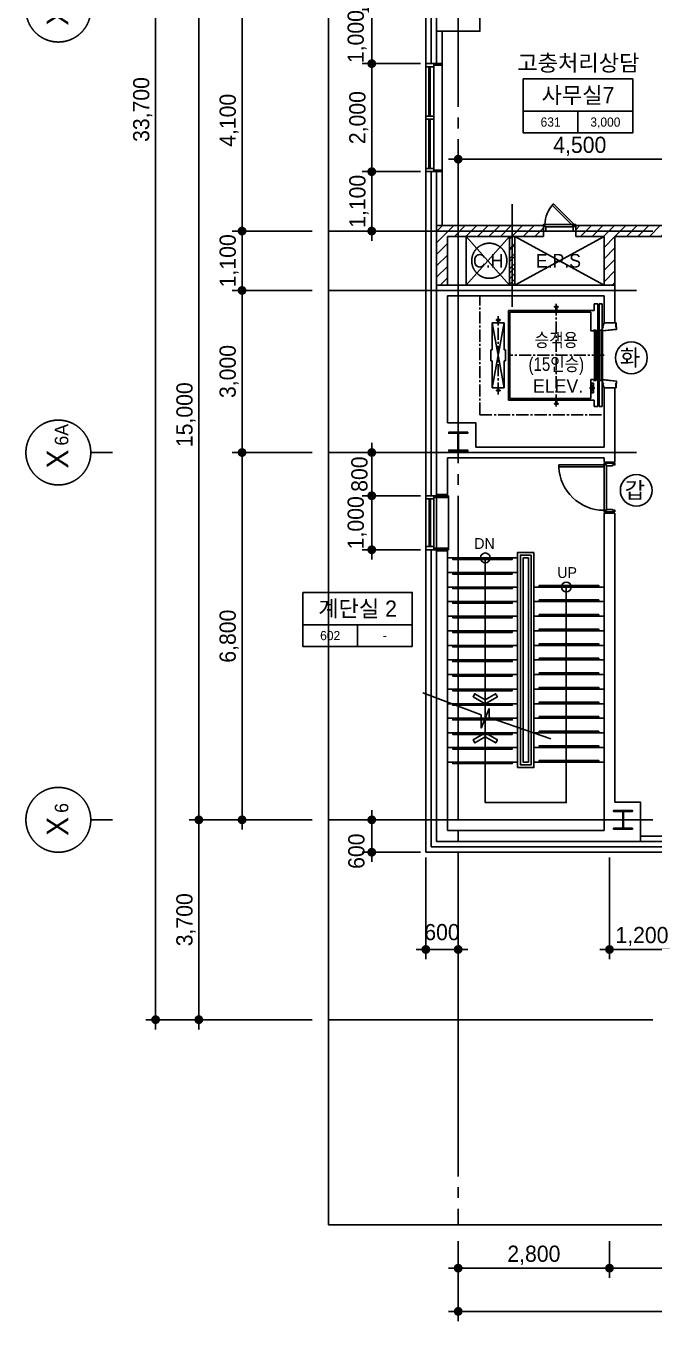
# Model space of a CAD drawing. Extents: x 14411873 to 14490035, y -1804798 to -1750552.
# Drawn here: x 14411873 to 14423498, y -1800829 to -1776851 of the extents above; entities that cross this region are included whole.
import ezdxf
from ezdxf.enums import TextEntityAlignment as Align

# ---------------------------------------------------------------- set-up
doc = ezdxf.new("R2010")
doc.units = 0
doc.header["$LTSCALE"] = 100
doc.header["$MEASUREMENT"] = 0
doc.header["$PDSIZE"] = -10
doc.linetypes.add('CEN', pattern=[66, 60, -2, 2, -2])
doc.linetypes.add('CENTER2', pattern=[1.125, 0.75, -0.125, 0.125, -0.125])
doc.layers.get('0').update_dxf_attribs({"linetype": 'CONTINUOUS'})
doc.layers.get('Defpoints').update_dxf_attribs({"linetype": 'CONTINUOUS'})
for name, color, linetype in [('0-내벽고정식', 7, 'CONTINUOUS'), ('8', 8, 'CONTINUOUS'), ('AXIS', 7, 'CEN'), ('CEN', 1, 'CEN'), ('COL', 2, 'CONTINUOUS'), ('col2', 3, 'CONTINUOUS'), ('DIM', 7, 'CONTINUOUS'), ('elev', 7, 'CONTINUOUS'), ('HAT', 5, 'CONTINUOUS'), ('HOISTWAY', 9, 'CONTINUOUS'), ('IN', 6, 'CONTINUOUS'), ('ST', 3, 'CONTINUOUS'), ('TEXT', 2, 'CONTINUOUS'), ('TEXT1', 7, 'CONTINUOUS'), ('TITLE', 3, 'CONTINUOUS'), ('WALL', 2, 'CONTINUOUS'), ('WALL-1', 7, 'CONTINUOUS'), ('WALLBR', 3, 'CONTINUOUS'), ('WID', 4, 'CONTINUOUS'), ('WINE', 8, 'CONTINUOUS'), ('지시선', 7, 'CONTINUOUS')]:
    doc.layers.add(name, color=color, linetype=linetype)
doc.styles.add('HY울를도M', font='HYWULM.TTF')
doc.styles.add('굴림', font='H2HDRM.TTF')
doc.styles.add('돋음', font='Dotum.ttf', dxfattribs={"height": 3})
doc.dimstyles.new('DIM100', dxfattribs={"dimtxt": 300, "dimasz": 120, "dimexe": 1, "dimexo": 100, "dimgap": 60, "dimtad": 1, "dimdec": 4, "dimzin": 0, "dimdsep": 46, "dimlunit": 6, "dimtxsty": '굴림', "dimblk": 'DOTT', "dimcen": 0.09, "dimadec": 0, "dimazin": 0, "dimtfac": 1, "dimtdec": 4, "dimtofl": 0, "dimtmove": 2, "dimatfit": 2, "dimldrblk": 'DOTT', "dimfxl": 1, "dimtolj": 1, "dimtzin": 0, "dimarcsym": 0})
doc.dimstyles.new('DIM50', dxfattribs={"dimscale": 50, "dimtxt": 3, "dimasz": 1.2, "dimexe": 1, "dimexo": 1, "dimgap": 0.6, "dimtad": 1, "dimdec": 4, "dimzin": 0, "dimdsep": 46, "dimlunit": 6, "dimtxsty": '굴림', "dimblk": 'DOTT', "dimcen": 0.09, "dimadec": 0, "dimazin": 0, "dimtfac": 1, "dimtdec": 4, "dimtofl": 0, "dimtmove": 2, "dimatfit": 2, "dimldrblk": 'DOTT', "dimfxl": 1, "dimtolj": 1, "dimtzin": 0, "dimarcsym": 0})
pattern_1 = [(45, (1729626.7, -3035737.57), (-106.0660172, 106.0660172), [])]

# ---------------------------------------------------------------- blocks, each defined once
blk = doc.blocks.new('승객용15인승')
at = {"layer": 'elev', "color": 4, "ltscale": 5}
for p, q in [((-90, -1550), (-90, 350)), ((-90, 350), (-35, 350)), ((-35, 350), (-35, -600)), ((-80, -1065), (-80, -135)), ((-80, -135), (-45, -135)), ((-45, -1065), (-45, -135)), ((-90, -600), (-45, -600)), ((-35, -600), (-35, -1550)), ((-80, -1065), (-45, -1065)), ((-35, -1550), (-90, -1550))]:
    blk.add_line(p, q, dxfattribs=at)
at = {"layer": 'elev', "color": 8, "ltscale": 5}
for p, q in [((-1994, 44), (-1994, 60)), ((-1926, 60), (-1994, 60)), ((-1968, 44), (-1994, 44)), ((-1968, 0), (-1968, 44)), ((-1952, 0), (-1952, 44)), ((-1952, 44), (-1926, 44)), ((-1926, 44), (-1926, 60)), ((-2070, 0), (-1850, -1200)), ((-2070, -1200), (-1850, 0)), ((-2070, 0), (-2070, -500)), ((-1850, 0), (-2070, 0)), ((-1850, -500), (-1850, 0)), ((-2095, -700), (-2095, -500)), ((-2095, -500), (-2070, -500)), ((-2070, -700), (-2095, -700)), ((-2070, -700), (-2070, -1200)), ((-1825, -500), (-1850, -500)), ((-1850, -1200), (-1850, -700)), ((-1850, -700), (-1825, -700)), ((-1825, -700), (-1825, -500)), ((-2070, -1200), (-1850, -1200)), ((-1994, -1244), (-1994, -1260)), ((-1968, -1244), (-1994, -1244)), ((-1926, -1260), (-1994, -1260)), ((-1968, -1200), (-1968, -1244)), ((-1952, -1200), (-1952, -1244)), ((-1952, -1244), (-1926, -1244)), ((-1926, -1244), (-1926, -1260))]:
    blk.add_line(p, q, dxfattribs=at)
at = {"layer": 'HOISTWAY', "ltscale": 5}
for p, q in [((-919, 290), (-919, 306)), ((-851, 306), (-919, 306)), ((-893, 290), (-919, 290)), ((-893, 250), (-893, 290)), ((-893, 250), (-877, 250)), ((-877, 290), (-851, 290)), ((-877, 250), (-877, 290)), ((-851, 290), (-851, 306)), ((-185, 350), (-185, 230)), ((-185, 350), (-115, 350)), ((-115, 350), (-115, -1550)), ((-1770, 230), (-185, 230)), ((-1770, -1430), (-1770, 230)), ((-245, 200), (-1745, 200)), ((-1745, 200), (-1745, -1400)), ((-245, -150), (-245, 200)), ((-245, -150), (-185, -150)), ((-185, -150), (-185, -120)), ((-180, -1065), (-180, -135)), ((-180, -135), (-145, -135)), ((-145, -1065), (-145, -135)), ((-180, -600), (-145, -600)), ((-245, -1400), (-245, -1050)), ((-245, -1050), (-185, -1050)), ((-185, -1050), (-185, -1080)), ((-180, -1065), (-145, -1065)), ((-185, -1430), (-1770, -1430)), ((-1745, -1400), (-245, -1400)), ((-185, -1430), (-185, -1550)), ((-893, -1490), (-919, -1490)), ((-919, -1490), (-919, -1506)), ((-851, -1506), (-919, -1506)), ((-893, -1450), (-877, -1450)), ((-893, -1450), (-893, -1490)), ((-877, -1450), (-877, -1490)), ((-877, -1490), (-851, -1490)), ((-851, -1490), (-851, -1506)), ((-115, -1550), (-185, -1550))]:
    blk.add_line(p, q, dxfattribs=at)
at = {"layer": 'HOISTWAY', "color": 1, "linetype": 'CENTER2', "ltscale": 3}
for p, q in [((-885, -1550), (-885, 350)), ((-1960, -1326), (-1960, 127)), ((0, -600), (-1770, -600))]:
    blk.add_line(p, q, dxfattribs=at)
at = {"layer": 'HOISTWAY', "ltscale": 200}
for p, q in [((-245, -1296), (-195, -1116)), ((-195, -1296), (-245, -1116)), ((-268, -1206), (-172, -1206))]:
    blk.add_line(p, q, dxfattribs=at)
at = {"layer": 'HOISTWAY'}
blk.add_lwpolyline([(-195, -1296), (-195, -1116), (-245, -1116), (-245, -1296)], close=True, dxfattribs=at)
blk = doc.blocks.new('DOTT')
for p, q in [((-1.5, 0), (1.5, 0)), ((0, 1.5), (0, -1.5))]:
    blk.add_line(p, q)
at = {"color": 6, "const_width": 0.68}
blk.add_lwpolyline([(-0.34, 0, 1), (0.34, 0, 1)], format="xyb", close=True, dxfattribs=at)
blk = doc.blocks.new('*D30')
at = {"layer": 'Defpoints', "color": 0, "lineweight": -3}
for p in [(14414273, -1761549), (14417473, -1761549), (14417473, -1795249)]:
    blk.add_point(p, dxfattribs=at)
at = {"layer": 'DIM', "color": 7, "lineweight": -2}
for p, q in [((14417173, -1761549), (14414173, -1761549)), ((14414273, -1795129), (14414273, -1761669)), ((14417173, -1795249), (14414173, -1795249))]:
    blk.add_line(p, q, dxfattribs=at)
at = {"layer": 'DIM', "color": 7, "lineweight": -2, "xscale": 120, "yscale": 120, "zscale": 120}
for p, rotation in [((14414273, -1761549), 90), ((14414273, -1795249), 270)]:
    blk.add_blockref('DOTT', p, dxfattribs=dict(at, rotation=rotation))
at = {"layer": 'DIM', "color": 3, "insert": (14414034, -1778399), "char_height": 300, "attachment_point": 5, "rotation": 90, "style": '굴림'}
blk.add_mtext('\\A1;33,700', dxfattribs=at)
blk = doc.blocks.new('*D34')
at = {"layer": 'Defpoints', "color": 0, "lineweight": -3}
for p in [(14415073, -1776549), (14417473, -1776549), (14417473, -1791549)]:
    blk.add_point(p, dxfattribs=at)
at = {"layer": 'DIM', "color": 7, "lineweight": -2}
for p, q in [((14417173, -1776549), (14414973, -1776549)), ((14415073, -1791429), (14415073, -1776669)), ((14417173, -1791549), (14414973, -1791549))]:
    blk.add_line(p, q, dxfattribs=at)
at = {"layer": 'DIM', "color": 7, "lineweight": -2, "xscale": 120, "yscale": 120, "zscale": 120}
for p, rotation in [((14415073, -1776549), 90), ((14415073, -1791549), 270)]:
    blk.add_blockref('DOTT', p, dxfattribs=dict(at, rotation=rotation))
at = {"layer": 'DIM', "color": 3, "insert": (14414835, -1784049), "char_height": 300, "attachment_point": 5, "rotation": 90, "style": '굴림'}
blk.add_mtext('\\A1;15,000', dxfattribs=at)
blk = doc.blocks.new('*D35')
at = {"layer": 'Defpoints', "color": 0, "lineweight": -3}
for p in [(14415073, -1791549), (14417473, -1791549), (14417473, -1795249)]:
    blk.add_point(p, dxfattribs=at)
at = {"layer": 'DIM', "color": 7, "lineweight": -2}
for p, q in [((14417173, -1791549), (14414973, -1791549)), ((14415073, -1795129), (14415073, -1791669)), ((14417173, -1795249), (14414973, -1795249))]:
    blk.add_line(p, q, dxfattribs=at)
at = {"layer": 'DIM', "color": 7, "lineweight": -2, "xscale": 120, "yscale": 120, "zscale": 120}
for p, rotation in [((14415073, -1791549), 90), ((14415073, -1795249), 270)]:
    blk.add_blockref('DOTT', p, dxfattribs=dict(at, rotation=rotation))
at = {"layer": 'DIM', "color": 3, "insert": (14414834, -1793399), "char_height": 300, "attachment_point": 5, "rotation": 90, "style": '굴림'}
blk.add_mtext('\\A1;3,700', dxfattribs=at)
blk = doc.blocks.new('*D36')
at = {"layer": 'Defpoints', "color": 0, "lineweight": -3}
for p in [(14415873, -1776549), (14417473, -1776549), (14417473, -1780649)]:
    blk.add_point(p, dxfattribs=at)
at = {"layer": 'DIM', "color": 7, "lineweight": -2}
for p, q in [((14417173, -1776549), (14415773, -1776549)), ((14415873, -1780529), (14415873, -1776669)), ((14417173, -1780649), (14415773, -1780649))]:
    blk.add_line(p, q, dxfattribs=at)
at = {"layer": 'DIM', "color": 7, "lineweight": -2, "xscale": 120, "yscale": 120, "zscale": 120}
for p, rotation in [((14415873, -1776549), 90), ((14415873, -1780649), 270)]:
    blk.add_blockref('DOTT', p, dxfattribs=dict(at, rotation=rotation))
at = {"layer": 'DIM', "color": 3, "insert": (14415635, -1778599), "char_height": 300, "attachment_point": 5, "rotation": 90, "style": '굴림'}
blk.add_mtext('\\A1;4,100', dxfattribs=at)
blk = doc.blocks.new('*D37')
at = {"layer": 'Defpoints', "color": 0, "lineweight": -3}
for p in [(14415873, -1784749), (14417473, -1784749), (14417473, -1791549)]:
    blk.add_point(p, dxfattribs=at)
at = {"layer": 'DIM', "color": 7, "lineweight": -2}
for p, q in [((14417173, -1784749), (14415773, -1784749)), ((14415873, -1791429), (14415873, -1784869)), ((14417173, -1791549), (14415773, -1791549))]:
    blk.add_line(p, q, dxfattribs=at)
at = {"layer": 'DIM', "color": 7, "lineweight": -2, "xscale": 120, "yscale": 120, "zscale": 120}
for p, rotation in [((14415873, -1784749), 90), ((14415873, -1791549), 270)]:
    blk.add_blockref('DOTT', p, dxfattribs=dict(at, rotation=rotation))
at = {"layer": 'DIM', "color": 3, "insert": (14415634, -1788149), "char_height": 300, "attachment_point": 5, "rotation": 90, "style": '굴림'}
blk.add_mtext('\\A1;6,800', dxfattribs=at)
blk = doc.blocks.new('*D38')
at = {"layer": 'Defpoints', "color": 0, "lineweight": -3}
for p in [(14415873, -1780649), (14417473, -1780649), (14417473, -1781749)]:
    blk.add_point(p, dxfattribs=at)
at = {"layer": 'DIM', "color": 7, "lineweight": -2}
for p, q in [((14417173, -1780649), (14415773, -1780649)), ((14415873, -1781629), (14415873, -1780769)), ((14417173, -1781749), (14415773, -1781749))]:
    blk.add_line(p, q, dxfattribs=at)
at = {"layer": 'DIM', "color": 7, "lineweight": -2, "xscale": 120, "yscale": 120, "zscale": 120}
for p, rotation in [((14415873, -1780649), 90), ((14415873, -1781749), 270)]:
    blk.add_blockref('DOTT', p, dxfattribs=dict(at, rotation=rotation))
at = {"layer": 'DIM', "color": 3, "insert": (14415635, -1781199), "char_height": 300, "attachment_point": 5, "rotation": 90, "style": '굴림'}
blk.add_mtext('\\A1;1,100', dxfattribs=at)
blk = doc.blocks.new('*D39')
at = {"layer": 'Defpoints', "color": 0, "lineweight": -3}
for p in [(14415873, -1781749), (14417473, -1781749), (14417473, -1784749)]:
    blk.add_point(p, dxfattribs=at)
at = {"layer": 'DIM', "color": 7, "lineweight": -2}
for p, q in [((14417173, -1781749), (14415773, -1781749)), ((14415873, -1784629), (14415873, -1781869)), ((14417173, -1784749), (14415773, -1784749))]:
    blk.add_line(p, q, dxfattribs=at)
at = {"layer": 'DIM', "color": 7, "lineweight": -2, "xscale": 120, "yscale": 120, "zscale": 120}
for p, rotation in [((14415873, -1781749), 90), ((14415873, -1784749), 270)]:
    blk.add_blockref('DOTT', p, dxfattribs=dict(at, rotation=rotation))
at = {"layer": 'DIM', "color": 3, "insert": (14415634, -1783249), "char_height": 300, "attachment_point": 5, "rotation": 90, "style": '굴림'}
blk.add_mtext('\\A1;3,000', dxfattribs=at)
blk = doc.blocks.new('*D47')
at = {"layer": 'Defpoints', "color": 0, "lineweight": -3}
for p in [(14419873, -1799049), (14429873, -1799049), (14429873, -1800649)]:
    blk.add_point(p, dxfattribs=at)
at = {"layer": 'DIM', "color": 7, "lineweight": -2}
for p, q in [((14419873, -1799349), (14419873, -1800749)), ((14429873, -1799349), (14429873, -1800749)), ((14419993, -1800649), (14429753, -1800649))]:
    blk.add_line(p, q, dxfattribs=at)
at = {"layer": 'DIM', "color": 7, "lineweight": -2, "xscale": 120, "yscale": 120, "zscale": 120, "rotation": 180}
blk.add_blockref('DOTT', (14419873, -1800649), dxfattribs=at)
at = {"layer": 'DIM', "color": 7, "lineweight": -2, "xscale": 120, "yscale": 120, "zscale": 120}
blk.add_blockref('DOTT', (14429873, -1800649), dxfattribs=at)
at = {"layer": 'DIM', "color": 3, "insert": (14424873, -1800411), "char_height": 300, "attachment_point": 5, "style": '굴림'}
blk.add_mtext('\\A1;10,000', dxfattribs=at)
blk = doc.blocks.new('*D48')
at = {"layer": 'Defpoints', "color": 0, "lineweight": -3}
for p in [(14419873, -1799049), (14422673, -1799049), (14422673, -1799849)]:
    blk.add_point(p, dxfattribs=at)
at = {"layer": 'DIM', "color": 7, "lineweight": -2}
for p, q in [((14419873, -1799349), (14419873, -1799949)), ((14422673, -1799349), (14422673, -1799949)), ((14419993, -1799849), (14422553, -1799849))]:
    blk.add_line(p, q, dxfattribs=at)
at = {"layer": 'DIM', "color": 7, "lineweight": -2, "xscale": 120, "yscale": 120, "zscale": 120, "rotation": 180}
blk.add_blockref('DOTT', (14419873, -1799849), dxfattribs=at)
at = {"layer": 'DIM', "color": 7, "lineweight": -2, "xscale": 120, "yscale": 120, "zscale": 120}
blk.add_blockref('DOTT', (14422673, -1799849), dxfattribs=at)
at = {"layer": 'DIM', "color": 3, "insert": (14421273, -1799610), "char_height": 300, "attachment_point": 5, "style": '굴림'}
blk.add_mtext('\\A1;2,800', dxfattribs=at)
blk = doc.blocks.new('*D49')
at = {"layer": 'Defpoints', "color": 0, "lineweight": -3}
for p in [(14422673, -1799049), (14426473, -1799049), (14426473, -1799849)]:
    blk.add_point(p, dxfattribs=at)
at = {"layer": 'DIM', "color": 7, "lineweight": -2}
for p, q in [((14422673, -1799349), (14422673, -1799949)), ((14426473, -1799349), (14426473, -1799949)), ((14422793, -1799849), (14426353, -1799849))]:
    blk.add_line(p, q, dxfattribs=at)
at = {"layer": 'DIM', "color": 7, "lineweight": -2, "xscale": 120, "yscale": 120, "zscale": 120, "rotation": 180}
blk.add_blockref('DOTT', (14422673, -1799849), dxfattribs=at)
at = {"layer": 'DIM', "color": 7, "lineweight": -2, "xscale": 120, "yscale": 120, "zscale": 120}
blk.add_blockref('DOTT', (14426473, -1799849), dxfattribs=at)
at = {"layer": 'DIM', "color": 3, "insert": (14424573, -1799610), "char_height": 300, "attachment_point": 5, "style": '굴림'}
blk.add_mtext('\\A1;3,800', dxfattribs=at)
blk = doc.blocks.new('TT1')
at = {"layer": 'TEXT1'}
for p, q in [((-1013, -600), (1013, -600)), ((0, -600), (0, -1000))]:
    blk.add_line(p, q, dxfattribs=at)
blk.add_lwpolyline([(-1013, 0), (1013, 0), (1013, -1000), (-1013, -1000)], close=True, dxfattribs=at)
blk = doc.blocks.new('A$C6C934309')
at = {"layer": 'ST'}
for p, q in [((271, 860), (0, 1579)), ((436, 860), (193, 760)), ((436, 860), (271, 860)), ((306, 760), (193, 760)), ((568, 0), (306, 760))]:
    blk.add_line(p, q, dxfattribs=at)
blk = doc.blocks.new('*D73')
at = {"layer": 'Defpoints', "color": 0, "lineweight": -3, "ltscale": 3}
for p in [(14419273, -1792149), (14419873, -1792149), (14419273, -1793949)]:
    blk.add_point(p, dxfattribs=at)
at = {"layer": 'DIM', "color": 7, "lineweight": -2, "ltscale": 3}
for p, q in [((14419273, -1792249), (14419273, -1793950)), ((14419873, -1792249), (14419873, -1793950)), ((14419753, -1793949), (14419393, -1793949))]:
    blk.add_line(p, q, dxfattribs=at)
at = {"layer": 'DIM', "color": 7, "lineweight": -2, "ltscale": 3, "xscale": 120, "yscale": 120, "zscale": 120, "rotation": 180}
blk.add_blockref('DOTT', (14419273, -1793949), dxfattribs=at)
at = {"layer": 'DIM', "color": 7, "lineweight": -2, "ltscale": 3, "xscale": 120, "yscale": 120, "zscale": 120}
blk.add_blockref('DOTT', (14419873, -1793949), dxfattribs=at)
at = {"layer": 'DIM', "color": 3, "ltscale": 3, "insert": (14419573, -1793630), "char_height": 300, "attachment_point": 5, "style": '굴림'}
blk.add_mtext('\\A1;600', dxfattribs=at)
blk = doc.blocks.new('*D78')
at = {"layer": 'Defpoints', "color": 0, "lineweight": -3, "ltscale": 3}
for p in [(14422673, -1792149), (14423873, -1792149), (14422673, -1793949)]:
    blk.add_point(p, dxfattribs=at)
at = {"layer": 'DIM', "color": 7, "lineweight": -2, "ltscale": 3}
for p, q in [((14422673, -1792249), (14422673, -1793950)), ((14423873, -1792249), (14423873, -1793950)), ((14423753, -1793949), (14422793, -1793949))]:
    blk.add_line(p, q, dxfattribs=at)
at = {"layer": 'DIM', "color": 7, "lineweight": -2, "ltscale": 3, "xscale": 120, "yscale": 120, "zscale": 120, "rotation": 180}
blk.add_blockref('DOTT', (14422673, -1793949), dxfattribs=at)
at = {"layer": 'DIM', "color": 7, "lineweight": -2, "ltscale": 3, "xscale": 120, "yscale": 120, "zscale": 120}
blk.add_blockref('DOTT', (14423873, -1793949), dxfattribs=at)
at = {"layer": 'DIM', "color": 3, "ltscale": 3, "insert": (14423273, -1793710), "char_height": 300, "attachment_point": 5, "style": '굴림'}
blk.add_mtext('\\A1;1,200', dxfattribs=at)
blk = doc.blocks.new('*D98')
at = {"layer": 'Defpoints', "color": 0, "lineweight": -3, "ltscale": 3}
for p in [(14419273, -1784749), (14418273, -1785549), (14419273, -1785549)]:
    blk.add_point(p, dxfattribs=at)
at = {"layer": 'DIM', "color": 7, "lineweight": -2, "ltscale": 3}
for p, q in [((14419173, -1784749), (14418272, -1784749)), ((14418273, -1784869), (14418273, -1785429)), ((14419173, -1785549), (14418272, -1785549))]:
    blk.add_line(p, q, dxfattribs=at)
at = {"layer": 'DIM', "color": 7, "lineweight": -2, "ltscale": 3, "xscale": 120, "yscale": 120, "zscale": 120}
for p, rotation in [((14418273, -1784749), 90), ((14418273, -1785549), 270)]:
    blk.add_blockref('DOTT', p, dxfattribs=dict(at, rotation=rotation))
at = {"layer": 'DIM', "color": 3, "ltscale": 3, "insert": (14418046, -1785149), "char_height": 300, "attachment_point": 5, "rotation": 90, "style": '굴림'}
blk.add_mtext('\\A1;800', dxfattribs=at)
blk = doc.blocks.new('*D99')
at = {"layer": 'Defpoints', "color": 0, "lineweight": -3, "ltscale": 3}
for p in [(14418273, -1785549), (14419273, -1785549), (14419273, -1786549)]:
    blk.add_point(p, dxfattribs=at)
at = {"layer": 'DIM', "color": 7, "lineweight": -2, "ltscale": 3}
for p, q in [((14419173, -1785549), (14418272, -1785549)), ((14418273, -1786429), (14418273, -1785669)), ((14419173, -1786549), (14418272, -1786549))]:
    blk.add_line(p, q, dxfattribs=at)
at = {"layer": 'DIM', "color": 7, "lineweight": -2, "ltscale": 3, "xscale": 120, "yscale": 120, "zscale": 120}
for p, rotation in [((14418273, -1785549), 90), ((14418273, -1786549), 270)]:
    blk.add_blockref('DOTT', p, dxfattribs=dict(at, rotation=rotation))
at = {"layer": 'DIM', "color": 3, "ltscale": 3, "insert": (14418004, -1786049), "char_height": 300, "attachment_point": 5, "rotation": 90, "style": '굴림'}
blk.add_mtext('\\A1;1,000', dxfattribs=at)
blk = doc.blocks.new('*D100')
at = {"layer": 'Defpoints', "color": 0, "lineweight": -3, "ltscale": 3}
for p in [(14419273, -1776549), (14418273, -1777549), (14419273, -1777549)]:
    blk.add_point(p, dxfattribs=at)
at = {"layer": 'DIM', "color": 7, "lineweight": -2, "ltscale": 3}
for p, q in [((14419173, -1776549), (14418272, -1776549)), ((14418273, -1776669), (14418273, -1777429)), ((14419173, -1777549), (14418272, -1777549))]:
    blk.add_line(p, q, dxfattribs=at)
at = {"layer": 'DIM', "color": 7, "lineweight": -2, "ltscale": 3, "xscale": 120, "yscale": 120, "zscale": 120}
for p, rotation in [((14418273, -1776549), 90), ((14418273, -1777549), 270)]:
    blk.add_blockref('DOTT', p, dxfattribs=dict(at, rotation=rotation))
at = {"layer": 'DIM', "color": 3, "ltscale": 3, "insert": (14418004, -1777049), "char_height": 300, "attachment_point": 5, "rotation": 90, "style": '굴림'}
blk.add_mtext('\\A1;1,000', dxfattribs=at)
blk = doc.blocks.new('*D101')
at = {"layer": 'Defpoints', "color": 0, "lineweight": -3, "ltscale": 3}
for p in [(14418273, -1777549), (14419273, -1777549), (14419273, -1779549)]:
    blk.add_point(p, dxfattribs=at)
at = {"layer": 'DIM', "color": 7, "lineweight": -2, "ltscale": 3}
for p, q in [((14419173, -1777549), (14418272, -1777549)), ((14418273, -1779429), (14418273, -1777669)), ((14419173, -1779549), (14418272, -1779549))]:
    blk.add_line(p, q, dxfattribs=at)
at = {"layer": 'DIM', "color": 7, "lineweight": -2, "ltscale": 3, "xscale": 120, "yscale": 120, "zscale": 120}
for p, rotation in [((14418273, -1777549), 90), ((14418273, -1779549), 270)]:
    blk.add_blockref('DOTT', p, dxfattribs=dict(at, rotation=rotation))
at = {"layer": 'DIM', "color": 3, "ltscale": 3, "insert": (14418034, -1778549), "char_height": 300, "attachment_point": 5, "rotation": 90, "style": '굴림'}
blk.add_mtext('\\A1;2,000', dxfattribs=at)
blk = doc.blocks.new('*D102')
at = {"layer": 'Defpoints', "color": 0, "lineweight": -3, "ltscale": 3}
for p in [(14418273, -1779549), (14419273, -1779549), (14419273, -1780649)]:
    blk.add_point(p, dxfattribs=at)
at = {"layer": 'DIM', "color": 7, "lineweight": -2, "ltscale": 3}
for p, q in [((14419173, -1779549), (14418272, -1779549)), ((14418273, -1780529), (14418273, -1779669)), ((14419173, -1780649), (14418272, -1780649))]:
    blk.add_line(p, q, dxfattribs=at)
at = {"layer": 'DIM', "color": 7, "lineweight": -2, "ltscale": 3, "xscale": 120, "yscale": 120, "zscale": 120}
for p, rotation in [((14418273, -1779549), 90), ((14418273, -1780649), 270)]:
    blk.add_blockref('DOTT', p, dxfattribs=dict(at, rotation=rotation))
at = {"layer": 'DIM', "color": 3, "ltscale": 3, "insert": (14418035, -1780099), "char_height": 300, "attachment_point": 5, "rotation": 90, "style": '굴림'}
blk.add_mtext('\\A1;1,100', dxfattribs=at)
blk = doc.blocks.new('*D104')
at = {"layer": 'Defpoints', "color": 0, "lineweight": -3, "ltscale": 3}
for p in [(14418273, -1791549), (14419273, -1791549), (14419273, -1792149)]:
    blk.add_point(p, dxfattribs=at)
at = {"layer": 'DIM', "color": 7, "lineweight": -2, "ltscale": 3}
for p, q in [((14419173, -1791549), (14418272, -1791549)), ((14418273, -1792029), (14418273, -1791669)), ((14419173, -1792149), (14418272, -1792149))]:
    blk.add_line(p, q, dxfattribs=at)
at = {"layer": 'DIM', "color": 7, "lineweight": -2, "ltscale": 3, "xscale": 120, "yscale": 120, "zscale": 120}
for p, rotation in [((14418273, -1791549), 90), ((14418273, -1792149), 270)]:
    blk.add_blockref('DOTT', p, dxfattribs=dict(at, rotation=rotation))
at = {"layer": 'DIM', "color": 3, "ltscale": 3, "insert": (14417990, -1792130), "char_height": 300, "attachment_point": 5, "rotation": 90, "style": '굴림'}
blk.add_mtext('\\A1;600', dxfattribs=at)
blk = doc.blocks.new('BOMBOM_S')
at = {"color": 7}
blk.add_line((0, 0.4), (0, 0), dxfattribs=at)
blk.add_lwpolyline([(-0.6, 1, 1), (0.6, 1, 1), (-0.6, 1, 1)], format="xyb", dxfattribs=at)
at = {"color": 1, "style": '돋음'}
for tag, p, height in [('X', (-0.295, 0.816), 0.4), ('N', (0.129, 0.816), 0.25)]:
    blk.add_attdef(tag, p, '', height=height, dxfattribs=at)
blk = doc.blocks.new('D600')
at = {"layer": 'WID'}
for p, q in [((0, -255), (0, 255)), ((80, 255), (80, -255)), ((120, -270), (120, 270))]:
    blk.add_line(p, q, dxfattribs=at)
for points in [[(90, 300), (120, 300), (120, 270), (80, 270), (80, 255), (0, 255), (0, 270), (0, 270), (0, 300), (90, 300)], [(120, -270), (97, -247), (478, 135), (502, 112)], [(90, -300), (120, -300), (120, -270), (80, -270), (80, -255), (0, -255), (0, -270), (0, -270), (0, -300), (90, -300)]]:
    blk.add_lwpolyline(points, dxfattribs=at)
blk.add_lwpolyline([(120, -270), (502, 112, 0.198912), (120, 270, 0.198912)], format="xyb", dxfattribs=at)
blk = doc.blocks.new('*D153')
at = {"layer": 'Defpoints', "color": 0, "lineweight": -3, "ltscale": 3}
for p in [(14419873, -1779050), (14424373, -1779050), (14424373, -1779319)]:
    blk.add_point(p, dxfattribs=at)
at = {"layer": 'DIM', "color": 7, "lineweight": -2, "ltscale": 3}
for p, q in [((14419873, -1779150), (14419873, -1779320)), ((14424373, -1779150), (14424373, -1779320)), ((14419993, -1779319), (14424253, -1779319))]:
    blk.add_line(p, q, dxfattribs=at)
at = {"layer": 'DIM', "color": 7, "lineweight": -2, "ltscale": 3, "xscale": 120, "yscale": 120, "zscale": 120, "rotation": 180}
blk.add_blockref('DOTT', (14419873, -1779319), dxfattribs=at)
at = {"layer": 'DIM', "color": 7, "lineweight": -2, "ltscale": 3, "xscale": 120, "yscale": 120, "zscale": 120}
blk.add_blockref('DOTT', (14424373, -1779319), dxfattribs=at)
at = {"layer": 'DIM', "color": 3, "ltscale": 3, "insert": (14422123, -1779080), "char_height": 300, "attachment_point": 5, "style": '굴림'}
blk.add_mtext('\\A1;4,500', dxfattribs=at)

msp = doc.modelspace()

# ---------------------------------------------------------------- hatches: boundary and pattern name
at = {"layer": 'HAT', "lineweight": -3, "ltscale": 200}
h = msp.add_hatch(dxfattribs=at)
h.set_pattern_fill('_USER,N', color=256, scale=150, angle=45, style=0, pattern_type=0)
h.set_pattern_definition(pattern_1)
h.paths.add_polyline_path([(14419473.21251, -1780549.19177), (14421448.21251, -1780549.19177), (14421448.21251, -1780749.19177), (14419673.21251, -1780749.19177), (14419673.21251, -1781649.19177), (14419473.21251, -1781649.19177), (14419473.21251, -1780549.19177)])
h = msp.add_hatch(dxfattribs=at)
h.set_pattern_fill('_USER,N', color=256, scale=150, angle=45, style=0, pattern_type=0)
h.set_pattern_definition(pattern_1)
h.paths.add_polyline_path([(14422048.21251, -1780549.19177), (14422048.21251, -1780749.19177), (14422573.21251, -1780749.19177), (14422573.21251, -1781649.19177), (14422773.21251, -1781649.19177), (14422773.21251, -1780749.19177), (14424453.21251, -1780749.19177), (14424453.21251, -1780549.19177)])
at = {"layer": 'HAT'}
h = msp.add_hatch(dxfattribs=at)
h.set_pattern_fill('_USER', color=256, scale=130, angle=45, style=0, pattern_type=0)
h.set_pattern_definition([(45, (13499082.55, -2364625.65), (-91.923882, 91.923882), [])])
h.paths.add_polyline_path([(14420823.21251, -1781649.19177), (14420923.21251, -1781649.19177), (14420923.21251, -1780749.19177), (14420823.21251, -1780749.19177)])
at = {"layer": 'HAT', "lineweight": -3, "ltscale": 200}
h = msp.add_hatch(dxfattribs=at)
h.set_pattern_fill('_USER,N', color=256, scale=150, angle=45, style=0, pattern_type=0)
h.set_pattern_definition(pattern_1)
h.paths.add_polyline_path([(14420823.21251, -1781649.19177), (14420923.21251, -1781649.19177), (14420923.21251, -1780749.19177), (14420823.21251, -1780749.19177)])

# ---------------------------------------------------------------- linework, layer by layer
at = {"layer": '0-내벽고정식'}
for p, q in [((14419573.21251, -1777549.19177), (14419573.21251, -1776949.19177)), ((14419573.21251, -1777549.19177), (14419573.21251, -1776949.19177)), ((14419573.21251, -1779549.19177), (14419573.21251, -1780549.19177)), ((14423873.21251, -1791849.19177), (14423248.21251, -1791849.19177))]:
    msp.add_line(p, q, dxfattribs=at)
at = {"layer": '8'}
for p, q in [((14422540.21251, -1782499.19177), (14422540.21251, -1783399.19177)), ((14422540.21251, -1783399.19177), (14422540.21251, -1782499.19177))]:
    msp.add_line(p, q, dxfattribs=at)
at = {"layer": 'CEN', "linetype": 'CEN'}
for p, q in [((14419873.21251, -1759149.19177), (14419873.21251, -1799049.19177)), ((14420873.21251, -1780149.19177), (14420873.21251, -1782049.19177)), ((14417473.21251, -1780649.19177), (14434696.24645, -1780649.19177)), ((14420023.21251, -1781649.19177), (14420023.21251, -1780749.19177)), ((14420023.21251, -1781649.19177), (14420023.21251, -1780749.19177)), ((14420023.21251, -1781649.19177), (14420823.21251, -1780749.19177)), ((14420023.21251, -1780749.19177), (14420823.21251, -1781649.19177)), ((14420923.21251, -1781649.19177), (14422573.21251, -1780749.19177)), ((14420923.21251, -1780749.19177), (14422573.21251, -1781649.19177)), ((14417473.21251, -1781749.19177), (14423173.21251, -1781749.19177)), ((14417473.21251, -1784749.19177), (14423173.21251, -1784749.19177)), ((14417473.21251, -1791549.19177), (14481473.21251, -1791549.19177)), ((14417473.21251, -1791549.19177), (14481473.21251, -1791549.19177)), ((14417473.21251, -1795249.19177), (14481473.21251, -1795249.19177))]:
    msp.add_line(p, q, dxfattribs=at)
msp.add_circle((14420448.21251, -1781199.19177), 325, dxfattribs=at)
at = {"layer": 'COL'}
for p, q in [((14422573.21251, -1782349.19177), (14422773.21251, -1782349.19177)), ((14422573.21251, -1791749.19177), (14419673.21251, -1791749.19177)), ((14419473.21251, -1791949.19177), (14422573.21251, -1791949.19177))]:
    msp.add_line(p, q, dxfattribs=at)
for points in [[(14419473.21251, -1776149.19177), (14419473.21251, -1776949.19177), (14420273.21251, -1776949.19177), (14420273.21251, -1776549.19177)], [(14420198.21251, -1784649.19177), (14420198.21251, -1784199.19177), (14419673.21251, -1784199.19177)], [(14419473.21251, -1785529.19177), (14419673.21251, -1785529.19177)], [(14419473.21251, -1786569.19177), (14419673.21251, -1786569.19177)], [(14422573.21251, -1791949.19177), (14423248.21251, -1791949.19177), (14423248.21251, -1791224.19177), (14422773.21251, -1791224.19177)]]:
    msp.add_lwpolyline(points, dxfattribs=at)
at = {"layer": 'col2'}
for points in [[(14419698.21251, -1784724.19177), (14419698.21251, -1784705.19177), (14419867.21251, -1784705.19177), (14419867.21251, -1784393.19177), (14419698.21251, -1784393.19177), (14419698.21251, -1784374.19177), (14420048.21251, -1784374.19177), (14420048.21251, -1784393.19177), (14419879.21251, -1784393.19177), (14419879.21251, -1784705.19177), (14420048.21251, -1784705.19177), (14420048.21251, -1784724.19177)], [(14422748.21251, -1791724.19177), (14422748.21251, -1791705.19177), (14422917.21251, -1791705.19177), (14422917.21251, -1791393.19177), (14422748.21251, -1791393.19177), (14422748.21251, -1791374.19177), (14423098.21251, -1791374.19177), (14423098.21251, -1791393.19177), (14422929.21251, -1791393.19177), (14422929.21251, -1791705.19177), (14423098.21251, -1791705.19177), (14423098.21251, -1791724.19177)]]:
    msp.add_lwpolyline(points, close=True, dxfattribs=at)
at = {"layer": 'Defpoints', "color": 76}
msp.add_lwpolyline([(14417473.21251, -1799049.19177), (14481473.21251, -1799049.19177), (14481473.21251, -1759149.19177), (14417473.21251, -1759149.19177)], close=True, dxfattribs=at)
at = {"layer": 'elev', "color": 8, "linetype": 'CENTER2', "ltscale": 3}
for q in [(14420273.21251, -1781849.19177), (14422573.21251, -1784049.19177)]:
    msp.add_line((14420273.21251, -1784049.19177), q, dxfattribs=at)
at = {"layer": 'elev'}
for p, q in [((14422540.21251, -1782429.19177), (14422573.21251, -1782349.19177)), ((14422540.21251, -1783469.19177), (14422573.21251, -1783549.19177))]:
    msp.add_line(p, q, dxfattribs=at)
at = {"layer": 'elev', "color": 4}
for points in [[(14422805.21251, -1782429.19177), (14422793.21251, -1782429.19177), (14422793.21251, -1782349.19177), (14422773.21251, -1782349.19177), (14422773.21251, -1782349.19177), (14422791.21251, -1782349.19177), (14422791.21251, -1782431.19177), (14422803.21251, -1782431.19177), (14422803.21251, -1782467.40755), (14422542.21251, -1782496.94991), (14422542.21251, -1782431.19177), (14422560.33965, -1782431.19177), (14422560.33965, -1782429.19177), (14422540.21251, -1782429.19177), (14422540.21251, -1782499.19177), (14422805.21251, -1782469.19177)], [(14422805.21251, -1783469.19177), (14422793.21251, -1783469.19177), (14422793.21251, -1783549.19177), (14422773.21251, -1783549.19177), (14422773.21251, -1783549.19177), (14422791.21251, -1783549.19177), (14422791.21251, -1783467.19177), (14422803.21251, -1783467.19177), (14422803.21251, -1783430.976), (14422542.21251, -1783401.43364), (14422542.21251, -1783467.19177), (14422560.33965, -1783467.19177), (14422560.33965, -1783469.19177), (14422540.21251, -1783469.19177), (14422540.21251, -1783399.19177), (14422805.21251, -1783429.19177)]]:
    msp.add_lwpolyline(points, close=True, dxfattribs=at)
at = {"layer": 'ST', "color": 4}
for p, q in [((14419673.21251, -1786699.19177), (14420973.21251, -1786699.19177)), ((14419673.21251, -1786969.19177), (14420973.21251, -1786969.19177)), ((14419673.21251, -1787239.19177), (14420973.21251, -1787239.19177)), ((14421273.21251, -1787239.19177), (14422573.21251, -1787239.19177)), ((14419673.21251, -1787509.19177), (14420973.21251, -1787509.19177)), ((14421273.21251, -1787509.19177), (14422573.21251, -1787509.19177)), ((14419673.21251, -1787779.19177), (14420973.21251, -1787779.19177)), ((14421273.21251, -1787779.19177), (14422573.21251, -1787779.19177)), ((14419673.21251, -1788049.19177), (14420973.21251, -1788049.19177)), ((14421273.21251, -1788049.19177), (14422573.21251, -1788049.19177)), ((14419673.21251, -1788319.19177), (14420973.21251, -1788319.19177)), ((14421273.21251, -1788319.19177), (14422573.21251, -1788319.19177)), ((14419673.21251, -1788589.19177), (14420973.21251, -1788589.19177)), ((14421273.21251, -1788589.19177), (14422573.21251, -1788589.19177)), ((14419673.21251, -1788859.19177), (14420973.21251, -1788859.19177)), ((14421273.21251, -1788859.19177), (14422573.21251, -1788859.19177)), ((14419673.21251, -1789129.19177), (14420973.21251, -1789129.19177)), ((14421273.21251, -1789129.19177), (14422573.21251, -1789129.19177)), ((14419673.21251, -1789399.19177), (14420973.21251, -1789399.19177)), ((14421273.21251, -1789399.19177), (14422573.21251, -1789399.19177)), ((14419673.21251, -1789669.19177), (14420973.21251, -1789669.19177)), ((14421273.21251, -1789669.19177), (14422573.21251, -1789669.19177)), ((14419673.21251, -1789939.19177), (14420973.21251, -1789939.19177)), ((14421273.21251, -1789939.19177), (14422573.21251, -1789939.19177)), ((14419673.21251, -1790209.19177), (14420973.21251, -1790209.19177)), ((14421273.21251, -1790209.19177), (14422573.21251, -1790209.19177)), ((14419673.21251, -1790479.19177), (14420973.21251, -1790479.19177)), ((14421273.21251, -1790479.19177), (14422573.21251, -1790479.19177))]:
    msp.add_line(p, q, dxfattribs=at)
for points in [[(14421273.21251, -1786599.19177), (14421273.21251, -1790579.19177), (14420973.21251, -1790579.19177), (14420973.21251, -1786599.19177), (14421273.21251, -1786599.19177)], [(14421873.21251, -1787239.19177), (14421873.21251, -1791229.19177), (14420373.21251, -1791229.19177), (14420373.21251, -1786699.19177)], [(14421223.21251, -1786649.19177), (14421223.21251, -1790529.19177), (14421023.21251, -1790529.19177), (14421023.21251, -1786649.19177), (14421223.21251, -1786649.19177)], [(14421073.21251, -1786699.19177), (14421173.21251, -1786699.19177), (14421173.21251, -1790479.19177), (14421073.21251, -1790479.19177), (14421073.21251, -1786699.19177)]]:
    msp.add_lwpolyline(points, dxfattribs=at)
at = {"layer": 'ST', "color": 8}
for points in [[(14419773.21251, -1786699.19177), (14419773.21251, -1786729.19177), (14420873.21251, -1786729.19177), (14420873.21251, -1786699.19177)], [(14419773.21251, -1786969.19177), (14419773.21251, -1786999.19177), (14420873.21251, -1786999.19177), (14420873.21251, -1786969.19177)], [(14419773.21251, -1787239.19177), (14419773.21251, -1787269.19177), (14420873.21251, -1787269.19177), (14420873.21251, -1787239.19177)], [(14421373.21251, -1787239.19177), (14421373.21251, -1787209.19177), (14422473.21251, -1787209.19177), (14422473.21251, -1787239.19177)], [(14419773.21251, -1787509.19177), (14419773.21251, -1787539.19177), (14420873.21251, -1787539.19177), (14420873.21251, -1787509.19177)], [(14421373.21251, -1787509.19177), (14421373.21251, -1787479.19177), (14422473.21251, -1787479.19177), (14422473.21251, -1787509.19177)], [(14419773.21251, -1787779.19177), (14419773.21251, -1787809.19177), (14420873.21251, -1787809.19177), (14420873.21251, -1787779.19177)], [(14421373.21251, -1787779.19177), (14421373.21251, -1787749.19177), (14422473.21251, -1787749.19177), (14422473.21251, -1787779.19177)], [(14419773.21251, -1788049.19177), (14419773.21251, -1788079.19177), (14420873.21251, -1788079.19177), (14420873.21251, -1788049.19177)], [(14421373.21251, -1788049.19177), (14421373.21251, -1788019.19177), (14422473.21251, -1788019.19177), (14422473.21251, -1788049.19177)], [(14421373.21251, -1788319.19177), (14421373.21251, -1788289.19177), (14422473.21251, -1788289.19177), (14422473.21251, -1788319.19177)], [(14419773.21251, -1788319.19177), (14419773.21251, -1788349.19177), (14420873.21251, -1788349.19177), (14420873.21251, -1788319.19177)], [(14419773.21251, -1788589.19177), (14419773.21251, -1788619.19177), (14420873.21251, -1788619.19177), (14420873.21251, -1788589.19177)], [(14421373.21251, -1788589.19177), (14421373.21251, -1788559.19177), (14422473.21251, -1788559.19177), (14422473.21251, -1788589.19177)], [(14419773.21251, -1788859.19177), (14419773.21251, -1788889.19177), (14420873.21251, -1788889.19177), (14420873.21251, -1788859.19177)], [(14421373.21251, -1788859.19177), (14421373.21251, -1788829.19177), (14422473.21251, -1788829.19177), (14422473.21251, -1788859.19177)], [(14419773.21251, -1789129.19177), (14419773.21251, -1789159.19177), (14420873.21251, -1789159.19177), (14420873.21251, -1789129.19177)], [(14421373.21251, -1789129.19177), (14421373.21251, -1789099.19177), (14422473.21251, -1789099.19177), (14422473.21251, -1789129.19177)], [(14419773.21251, -1789399.19177), (14419773.21251, -1789429.19177), (14420873.21251, -1789429.19177), (14420873.21251, -1789399.19177)], [(14421373.21251, -1789399.19177), (14421373.21251, -1789369.19177), (14422473.21251, -1789369.19177), (14422473.21251, -1789399.19177)], [(14419773.21251, -1789669.19177), (14419773.21251, -1789699.19177), (14420873.21251, -1789699.19177), (14420873.21251, -1789669.19177)], [(14421373.21251, -1789669.19177), (14421373.21251, -1789639.19177), (14422473.21251, -1789639.19177), (14422473.21251, -1789669.19177)], [(14419773.21251, -1789939.19177), (14419773.21251, -1789969.19177), (14420873.21251, -1789969.19177), (14420873.21251, -1789939.19177)], [(14421373.21251, -1789939.19177), (14421373.21251, -1789909.19177), (14422473.21251, -1789909.19177), (14422473.21251, -1789939.19177)], [(14419773.21251, -1790209.19177), (14419773.21251, -1790239.19177), (14420873.21251, -1790239.19177), (14420873.21251, -1790209.19177)], [(14421373.21251, -1790209.19177), (14421373.21251, -1790179.19177), (14422473.21251, -1790179.19177), (14422473.21251, -1790209.19177)], [(14421373.21251, -1790479.19177), (14421373.21251, -1790449.19177), (14422473.21251, -1790449.19177), (14422473.21251, -1790479.19177)], [(14419773.21251, -1790479.19177), (14419773.21251, -1790509.19177), (14420873.21251, -1790509.19177), (14420873.21251, -1790479.19177)]]:
    msp.add_lwpolyline(points, dxfattribs=at)
at = {"layer": 'ST', "color": 4}
for points in [[(14420373.21251, -1789399.19177), (14420597.94611, -1789269.44177), (14420565.69611, -1789213.58314), (14420372.78895, -1789324.95814), (14420179.88179, -1789213.58314), (14420147.63179, -1789269.44177)], [(14420373.21251, -1789939.19177), (14420148.47892, -1790068.94177), (14420180.72892, -1790124.80041), (14420373.63608, -1790013.42541), (14420566.54324, -1790124.80041), (14420598.79324, -1790068.94177)]]:
    msp.add_lwpolyline(points, close=True, dxfattribs=at)
for centre in [(14420373.21251, -1786699.19177), (14421873.21251, -1787239.19177)]:
    msp.add_circle(centre, 90, dxfattribs=at)
at = {"layer": 'WALL'}
for p, q in [((14419473.21251, -1785529.19177), (14419473.21251, -1781649.19177)), ((14422773.21251, -1781649.19177), (14419473.21251, -1781649.19177)), ((14422773.21251, -1781649.19177), (14422773.21251, -1782349.19177)), ((14419673.21251, -1784199.19177), (14419673.21251, -1781849.19177)), ((14422573.21251, -1781849.19177), (14419673.21251, -1781849.19177)), ((14422573.21251, -1781849.19177), (14422573.21251, -1782349.19177)), ((14422573.21251, -1783549.19177), (14422573.21251, -1784649.19177)), ((14422573.21251, -1783549.19177), (14422773.21251, -1783549.19177)), ((14422773.21251, -1783549.19177), (14422773.21251, -1784929.19177)), ((14422573.21251, -1784649.19177), (14420198.21251, -1784649.19177)), ((14422573.21251, -1784849.19177), (14419673.21251, -1784849.19177)), ((14419673.21251, -1785529.19177), (14419673.21251, -1784849.19177)), ((14422573.21251, -1784849.19177), (14422573.21251, -1784929.19177)), ((14422573.21251, -1784929.19177), (14422773.21251, -1784929.19177)), ((14422573.21251, -1785869.19177), (14422573.21251, -1791749.19177)), ((14422573.21251, -1785869.19177), (14422773.21251, -1785869.19177)), ((14422773.21251, -1785869.19177), (14422773.21251, -1791224.19177)), ((14419473.21251, -1791949.19177), (14419473.21251, -1786569.19177)), ((14419673.21251, -1791749.19177), (14419673.21251, -1786569.19177))]:
    msp.add_line(p, q, dxfattribs=at)
at = {"layer": 'WALL-1', "color": 4}
for p, q in [((14419273.21251, -1771549.19177), (14419273.21251, -1777549.19177)), ((14419373.21251, -1771549.19177), (14419373.21251, -1777549.19177)), ((14419473.21251, -1777549.19177), (14419473.21251, -1771549.19177)), ((14419473.21251, -1777549.19177), (14419273.21251, -1777549.19177)), ((14419273.21251, -1779549.19177), (14419273.21251, -1785549.19177)), ((14419473.21251, -1779549.19177), (14419273.21251, -1779549.19177)), ((14419373.21251, -1779549.19177), (14419373.21251, -1785549.19177)), ((14419473.21251, -1785549.19177), (14419473.21251, -1779549.19177)), ((14422618.21251, -1784994.19177), (14422618.21251, -1784979.19177)), ((14419473.21251, -1785579.19177), (14419473.21251, -1786519.19177)), ((14419273.21251, -1786549.19177), (14419273.21251, -1792149.19177)), ((14419373.21251, -1786549.19177), (14419373.21251, -1792049.19177)), ((14419473.21251, -1791949.19177), (14419473.21251, -1786549.19177)), ((14419373.21251, -1792049.19177), (14423873.21251, -1792049.19177)), ((14419473.21251, -1791949.19177), (14423873.21251, -1791949.19177)), ((14419273.21251, -1792149.19177), (14423873.21251, -1792149.19177))]:
    msp.add_line(p, q, dxfattribs=at)
at = {"layer": 'WALLBR'}
for p, q in [((14421448.21251, -1780549.19177), (14419473.21251, -1780549.19177)), ((14419473.21251, -1780549.19177), (14419473.21251, -1781649.19177)), ((14421448.21251, -1780549.19177), (14421448.21251, -1780749.19177)), ((14422773.21251, -1780549.19177), (14422048.21251, -1780549.19177)), ((14422048.21251, -1780549.19177), (14422048.21251, -1780749.19177)), ((14424453.21251, -1780549.19177), (14422773.21251, -1780549.19177)), ((14421448.21251, -1780749.19177), (14419673.21251, -1780749.19177)), ((14419673.21251, -1780749.19177), (14419673.21251, -1781649.19177)), ((14422573.21251, -1780749.19177), (14422048.21251, -1780749.19177)), ((14422573.21251, -1780749.19177), (14422573.21251, -1781649.19177)), ((14422773.21251, -1780749.19177), (14422773.21251, -1781649.19177)), ((14424453.21251, -1780749.19177), (14422773.21251, -1780749.19177))]:
    msp.add_line(p, q, dxfattribs=at)
msp.add_lwpolyline([(14420823.21251, -1781649.19177), (14420923.21251, -1781649.19177), (14420923.21251, -1780749.19177), (14420823.21251, -1780749.19177)], close=True, dxfattribs=at)
at = {"layer": 'WID', "color": 8}
for p, q in [((14419273.21251, -1785549.19177), (14419273.21251, -1786549.19177)), ((14419423.21251, -1785549.19177), (14419423.21251, -1786549.19177)), ((14419693.21251, -1786519.19177), (14419693.21251, -1785549.19177))]:
    msp.add_line(p, q, dxfattribs=at)
at = {"layer": 'WID'}
for points in [[(14419423.21251, -1777609.19177), (14419423.21251, -1777549.19177), (14419273.21251, -1777549.19177), (14419273.21251, -1777609.19177)], [(14419354.21251, -1777609.19177), (14419330.21251, -1777609.19177), (14419330.21333, -1778519.19177), (14419354.21333, -1778519.19177)], [(14419573.21251, -1777579.19177), (14419573.21251, -1777549.19177), (14419423.21251, -1777549.19177), (14419423.21251, -1777579.19177)], [(14419423.21251, -1778519.19177), (14419423.21251, -1778579.19177), (14419273.21251, -1778579.19177), (14419273.21251, -1778519.19177)], [(14419354.21043, -1779489.35), (14419330.21251, -1779489.19177), (14419330.21333, -1778579.19177), (14419354.21333, -1778579.19177)], [(14419423.21251, -1779489.19177), (14419423.21251, -1779549.19177), (14419273.21251, -1779549.19177), (14419273.21251, -1779489.19177)], [(14419573.21251, -1779549.19177), (14419573.21251, -1779519.19177), (14419423.21251, -1779519.19177), (14419423.21251, -1779549.19177)], [(14419423.21251, -1785609.19177), (14419423.21251, -1785549.19177), (14419273.21251, -1785549.19177), (14419273.21251, -1785609.19177)], [(14419336.21251, -1785609.19177), (14419336.21251, -1786489.19177), (14419360.21251, -1786489.19177), (14419360.21251, -1785609.19177)], [(14419693.21251, -1785549.19177), (14419693.21251, -1785579.19177), (14419423.21251, -1785579.19177), (14419423.21251, -1785549.19177)], [(14419423.21251, -1786489.19177), (14419423.21251, -1786549.19177), (14419273.21251, -1786549.19177), (14419273.21251, -1786489.19177)], [(14419693.21251, -1786519.19177), (14419693.21251, -1786549.19177), (14419423.21251, -1786549.19177), (14419423.21251, -1786519.19177)]]:
    msp.add_lwpolyline(points, close=True, dxfattribs=at)
for points in [[(14422573.21251, -1784979.19177), (14422573.21251, -1785014.19177), (14421733.86434, -1785014.19177), (14421733.86434, -1784979.19177)], [(14422573.21251, -1784979.19177), (14421733.86434, -1784979.19177)], [(14422773.21251, -1784949.19177), (14422773.21251, -1784949.19177), (14422773.21251, -1784979.19177), (14422728.21251, -1784979.19177), (14422728.21251, -1784994.19177), (14422618.21251, -1784994.19177), (14422618.21251, -1784979.19177), (14422573.21251, -1784979.19177), (14422573.21251, -1784949.19177), (14422773.21251, -1784949.19177)], [(14422773.21251, -1785849.19177), (14422773.21251, -1785849.19177), (14422773.21251, -1785819.19177), (14422728.21251, -1785819.19177), (14422728.21251, -1785804.19177), (14422618.21251, -1785804.19177), (14422618.21251, -1785819.19177), (14422573.21251, -1785819.19177), (14422573.21251, -1785849.19177), (14422773.21251, -1785849.19177)]]:
    msp.add_lwpolyline(points, dxfattribs=at)
msp.add_arc((14422573.26857, -1784979.05235), 840.13942, 182.397135332, 269.996177015, dxfattribs=at)
at = {"layer": 'WINE'}
for p, q in [((14419273.21251, -1777549.19177), (14419273.21251, -1779549.19177)), ((14419423.21251, -1777549.19177), (14419423.21251, -1779549.19177)), ((14419573.21251, -1777549.19177), (14419573.21251, -1779549.19177))]:
    msp.add_line(p, q, dxfattribs=at)
at = {"layer": 'WINE', "lineweight": -3, "ltscale": 200}
for p, q in [((14422573.21251, -1785014.19177), (14422573.21251, -1785819.19177)), ((14422618.21251, -1785804.19177), (14422618.21251, -1784994.19177))]:
    msp.add_line(p, q, dxfattribs=at)
at = {"layer": '지시선'}
for centre in [(14423077.93125, -1782996.20441), (14423167.69628, -1785449.19177)]:
    msp.add_circle(centre, 294.48376, dxfattribs=at)

# ---------------------------------------------------------------- block references
at = {"layer": 'AXIS', "xscale": 1000, "yscale": 1000, "zscale": 1000, "rotation": 90}
for p, values in [((14413473.21251, -1776549.19177), {'X': 'X', 'N': '7'}), ((14413473.21251, -1784749.19177), {'X': 'X', 'N': '6A'}), ((14413473.21251, -1791549.19177), {'X': 'X', 'N': '6'})]:
    msp.add_blockref('BOMBOM_S', p, dxfattribs=at).add_auto_attribs(values)
at = {"layer": 'elev'}
msp.add_blockref('승객용15인승', (14422573.21251, -1782349.19177), dxfattribs=at)
at = {"layer": 'IN', "linetype": 'ByBlock', "extrusion": (0, 0, -1), "xscale": 1.5, "yscale": 1.5, "zscale": -1.5, "rotation": 270}
msp.add_blockref('A$C6C934309', (-14421588.90206, -1789197.16274), dxfattribs=at)
at = {"layer": 'TEXT1'}
for p in [(14422089.48671, -1777831.48428), (14418010.38947, -1787337.96614)]:
    msp.add_blockref('TT1', p, dxfattribs=at)
at = {"layer": 'WID', "rotation": 90}
msp.add_blockref('D600', (14421748.21251, -1780649.19177), dxfattribs=at)

# ---------------------------------------------------------------- texts
at = {"layer": 'TEXT', "style": 'HY울를도M'}
for s, p in [('C.H', (14420427.01302, -1781199.19177)), ('E.P.S', (14421727.01302, -1781199.19177)), ('ELEV.', (14421721.33949, -1783516.49615))]:
    msp.add_text(s, height=250, dxfattribs=at).set_placement(p, align=Align.MIDDLE)
at = {"layer": 'TEXT', "style": 'HY울를도M', "width": 0.85}
for s, p in [('승객용', (14421688.21251, -1782663.80777)), ('(15인승)', (14421688.21251, -1783134.00787))]:
    msp.add_text(s, height=250, dxfattribs=at).set_placement(p, align=Align.MIDDLE)
at = {"layer": 'TEXT1', "style": 'HY울를도M'}
for s, p in [('고충처리상담', (14422096.67782, -1777686.08724)), ('사무실7', (14422089.48671, -1778282.27436)), ('계단실 2', (14418010.38947, -1787788.75622))]:
    msp.add_text(s, height=300, dxfattribs=at).set_placement(p, align=Align.CENTER)
at = {"layer": 'TEXT1', "color": 2, "style": 'HY울를도M'}
for s, p in [('631', (14421582.73875, -1778631.40428)), ('602', (14417503.64151, -1788137.88614))]:
    msp.add_text(s, height=170, dxfattribs=at).set_placement(p, align=Align.MIDDLE_CENTER)
at = {"layer": 'TEXT1', "style": 'HY울를도M'}
for s, p in [('3,000', (14422596.23466, -1778631.40428)), ('-', (14418517.13742, -1788137.88614))]:
    msp.add_text(s, height=170, dxfattribs=at).set_placement(p, align=Align.MIDDLE_CENTER)
for s, p in [('화', (14422864.47233, -1783143.13065)), ('갑', (14422954.23736, -1785595.47459))]:
    msp.add_text(s, height=300, dxfattribs=at).set_placement(p)
at = {"layer": 'TITLE', "color": 4, "style": 'HY울를도M'}
for s, p in [('DN', (14420171.21784, -1786533.32474)), ('UP', (14421707.02185, -1787071.46808))]:
    msp.add_text(s, height=200, dxfattribs=at).set_placement(p)

# ---------------------------------------------------------------- dimensions: what is measured, and where the dimension line sits
at = {"layer": 'DIM'}
for base, p1, p2, picture, middle in [((14414273.21251, -1761549.19177), (14417473.21251, -1795249.19177), (14417473.21251, -1761549.19177), '*D30', (14414034.17429, -1778399.19177)), ((14415073.21251, -1776549.19177), (14417473.21251, -1791549.19177), (14417473.21251, -1776549.19177), '*D34', (14414834.5442, -1784049.19177)), ((14415873.21251, -1776549.19177), (14417473.21251, -1780649.19177), (14417473.21251, -1776549.19177), '*D36', (14415634.5442, -1778599.19177)), ((14415873.21251, -1780649.19177), (14417473.21251, -1781749.19177), (14417473.21251, -1780649.19177), '*D38', (14415634.5442, -1781199.19177)), ((14415873.21251, -1781749.19177), (14417473.21251, -1784749.19177), (14417473.21251, -1781749.19177), '*D39', (14415634.17429, -1783249.19177)), ((14415873.21251, -1784749.19177), (14417473.21251, -1791549.19177), (14417473.21251, -1784749.19177), '*D37', (14415634.17429, -1788149.19177)), ((14415073.21251, -1791549.19177), (14417473.21251, -1795249.19177), (14417473.21251, -1791549.19177), '*D35', (14414834.17429, -1793399.19177))]:
    dim = msp.add_linear_dim(base=base, p1=p1, p2=p2, angle=90, dimstyle='DIM50', override={"dimscale": 100, "dimexo": 3}, dxfattribs=at)
    dim.commit()
    dim.dimension.update_dxf_attribs({"geometry": picture, "text_midpoint": middle})
at = {"layer": 'DIM', "ltscale": 3}
for base, p1, p2, angle, picture, middle in [((14418273.21251, -1777549.19177), (14419273.21251, -1776549.19177), (14419273.21251, -1777549.19177), 270, '*D100', (14418003.5442, -1777049.19177)), ((14418273.21251, -1777549.19177), (14419273.21251, -1779549.19177), (14419273.21251, -1777549.19177), 90, '*D101', (14418034.17429, -1778549.19177)), ((14418273.21251, -1779549.19177), (14419273.21251, -1780649.19177), (14419273.21251, -1779549.19177), 90, '*D102', (14418034.5442, -1780099.19177)), ((14418273.21251, -1785549.19177), (14419273.21251, -1784749.19177), (14419273.21251, -1785549.19177), 270, '*D98', (14418046.19649, -1785149.19177)), ((14418273.21251, -1785549.19177), (14419273.21251, -1786549.19177), (14419273.21251, -1785549.19177), 90, '*D99', (14418003.5442, -1786049.19177)), ((14422673.21251, -1793949.19177), (14423873.21251, -1792149.19177), (14422673.21251, -1792149.19177), 180, '*D78', (14423273.21251, -1793710.15355))]:
    dim = msp.add_linear_dim(base=base, p1=p1, p2=p2, angle=angle, dimstyle='DIM100', dxfattribs=at)
    dim.commit()
    dim.dimension.update_dxf_attribs({"geometry": picture, "text_midpoint": middle})
dim = msp.add_linear_dim(base=(14424373.21251, -1779318.86656), p1=(14419873.21251, -1779049.56829), p2=(14424373.21251, -1779049.56829), dimstyle='DIM100', dxfattribs=at)
dim.commit()
dim.dimension.update_dxf_attribs({"geometry": '*D153', "text_midpoint": (14422123.21251, -1779080.19825)})
dim = msp.add_linear_dim(base=(14418273.21251, -1791549.19177), p1=(14419273.21251, -1792149.19177), p2=(14419273.21251, -1791549.19177), angle=90, dimstyle='DIM100', dxfattribs=at)
dim.commit()
dim.dimension.update_dxf_attribs({"geometry": '*D104', "text_midpoint": (14417989.50411, -1792130.32499), "dimtype": 128})
dim = msp.add_linear_dim(base=(14419273.21251, -1793949.19177), p1=(14419873.21251, -1792149.19177), p2=(14419273.21251, -1792149.19177), dimstyle='DIM100', dxfattribs=at)
dim.commit()
dim.dimension.update_dxf_attribs({"geometry": '*D73', "text_midpoint": (14419573.21251, -1793630.38269), "dimtype": 128})
at = {"layer": 'DIM'}
for base, p1, p2, picture, middle in [((14429873.21251, -1800649.19136), (14419873.21251, -1799049.19177), (14429873.21251, -1799049.1914), '*D47', (14424873.21251, -1800410.52305)), ((14422673.21251, -1799849.19136), (14419873.21251, -1799049.19177), (14422673.21251, -1799049.19177), '*D48', (14421273.21251, -1799610.15313)), ((14426473.21251, -1799849.19136), (14422673.21251, -1799049.19177), (14426473.21251, -1799049.19177), '*D49', (14424573.21251, -1799610.15313))]:
    dim = msp.add_linear_dim(base=base, p1=p1, p2=p2, dimstyle='DIM50', override={"dimscale": 100, "dimexo": 3}, dxfattribs=at)
    dim.commit()
    dim.dimension.update_dxf_attribs({"geometry": picture, "text_midpoint": middle})

doc.saveas('drawing.dxf')
